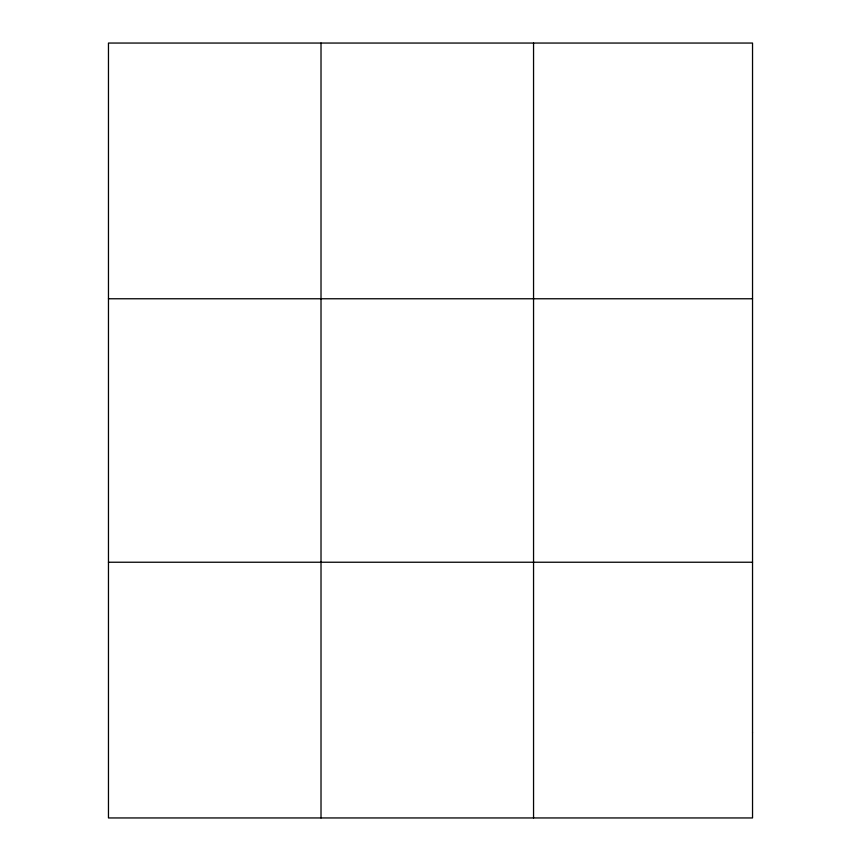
<?xml version="1.0" encoding="UTF-8"?>
<svg xmlns="http://www.w3.org/2000/svg" width="861" height="861" viewBox="0 0 861 861"><rect width="100%" height="100%" fill="white"/><g stroke="black" fill="none" stroke-linecap="round" stroke-linejoin="round"><path stroke-width="1.29" d="M321.013 817.95L321.013 43.05M533.551 817.95L533.551 43.05M108.464 298.767L752.536 298.767M108.464 562.233L752.536 562.233M752.536 732.711L752.536 817.95L108.464 817.95L108.464 43.05L752.536 43.05L752.536 732.711"/></g></svg>
